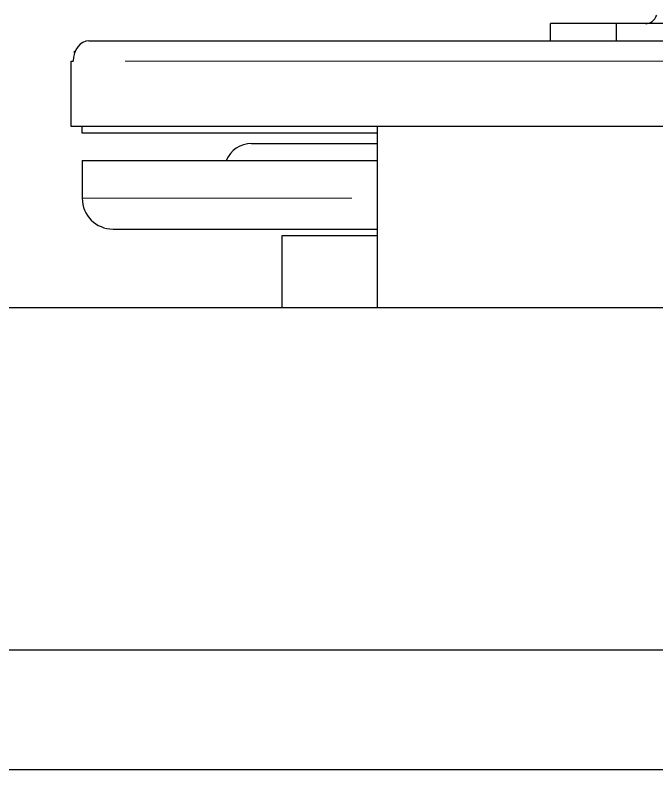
# Model space of a CAD drawing. Header units: millimetres. Extents: x 0 to 89100, y 0 to 63000.
# Drawn here: x 36817.7 to 37005.3, y 53959 to 54179.5 of the extents above; entities that cross this region are included whole.
import ezdxf

# ---------------------------------------------------------------- set-up
doc = ezdxf.new("R2010")
doc.units = ezdxf.units.MM
doc.header["$LTSCALE"] = 150
doc.layers.add('Visible', color=7, linetype='Continuous', lineweight=25)
doc.layers.add('Visible Narrow', color=7, linetype='Continuous', lineweight=18)

msp = doc.modelspace()

# ---------------------------------------------------------------- linework, layer by layer
at = {"layer": 'Visible'}
for p, q in [((36974.18, 54172.02), (36974.18, 54177.02)), ((36993.46, 54177.02), (36974.18, 54177.02)), ((37021.22, 54177.02), (36993.46, 54177.02)), ((36993.46, 54172.02), (36993.46, 54177.02)), ((36839.3, 54172.02), (37116, 54172.02)), ((36835.08, 54169.02), (36835.32, 54169.02)), ((36835.08, 54168.38), (36835.08, 54169.02)), ((36834.14, 54147.02), (36834.14, 54166.02)), ((36834.14, 54166.02), (36834.71, 54166.02)), ((37138.12, 54147.02), (36834.14, 54147.02)), ((36837.32, 54145.02), (36837.32, 54147.02)), ((36923.59, 54094.02), (36923.59, 54147.02)), ((36923.59, 54145.02), (36837.32, 54145.02)), ((36886.82, 54142.02), (36923.59, 54142.02)), ((36837.32, 54137.02), (36923.59, 54137.02)), ((36837.32, 54137.02), (36837.32, 54126.02)), ((36846.32, 54117.02), (36923.59, 54117.02)), ((36923.59, 54115.02), (36895.67, 54115.02)), ((36895.67, 54115.02), (36895.67, 54094.02)), ((37265.05, 54094.02), (36360.59, 54094.02)), ((37265.05, 53994.02), (36361.5, 53994.02)), ((38207.81, 53959.02), (36639.31, 53959.02))]:
    msp.add_line(p, q, dxfattribs=at)
for centre, radius, start, end in [((36886.82, 54134.02), 8, 90, 157.9757), ((36846.32, 54126.02), 9, 180, 270)]:
    msp.add_arc(centre, radius, start, end, dxfattribs=at)
for centre, major_axis, end_param in [((37001.93, 54182.02), (0, -5), 1.047198), ((36839.3, 54166.02), (0, 6), 1.570796)]:
    msp.add_ellipse(centre, major_axis=major_axis, ratio=0.766044, start_param=0, end_param=end_param, dxfattribs=at)
at = {"layer": 'Visible Narrow'}
for p, q in [((37122.95, 54166.02), (36849.88, 54166.02)), ((36837.56, 54126.02), (36916.06, 54126.02))]:
    msp.add_line(p, q, dxfattribs=at)

doc.saveas('drawing.dxf')
